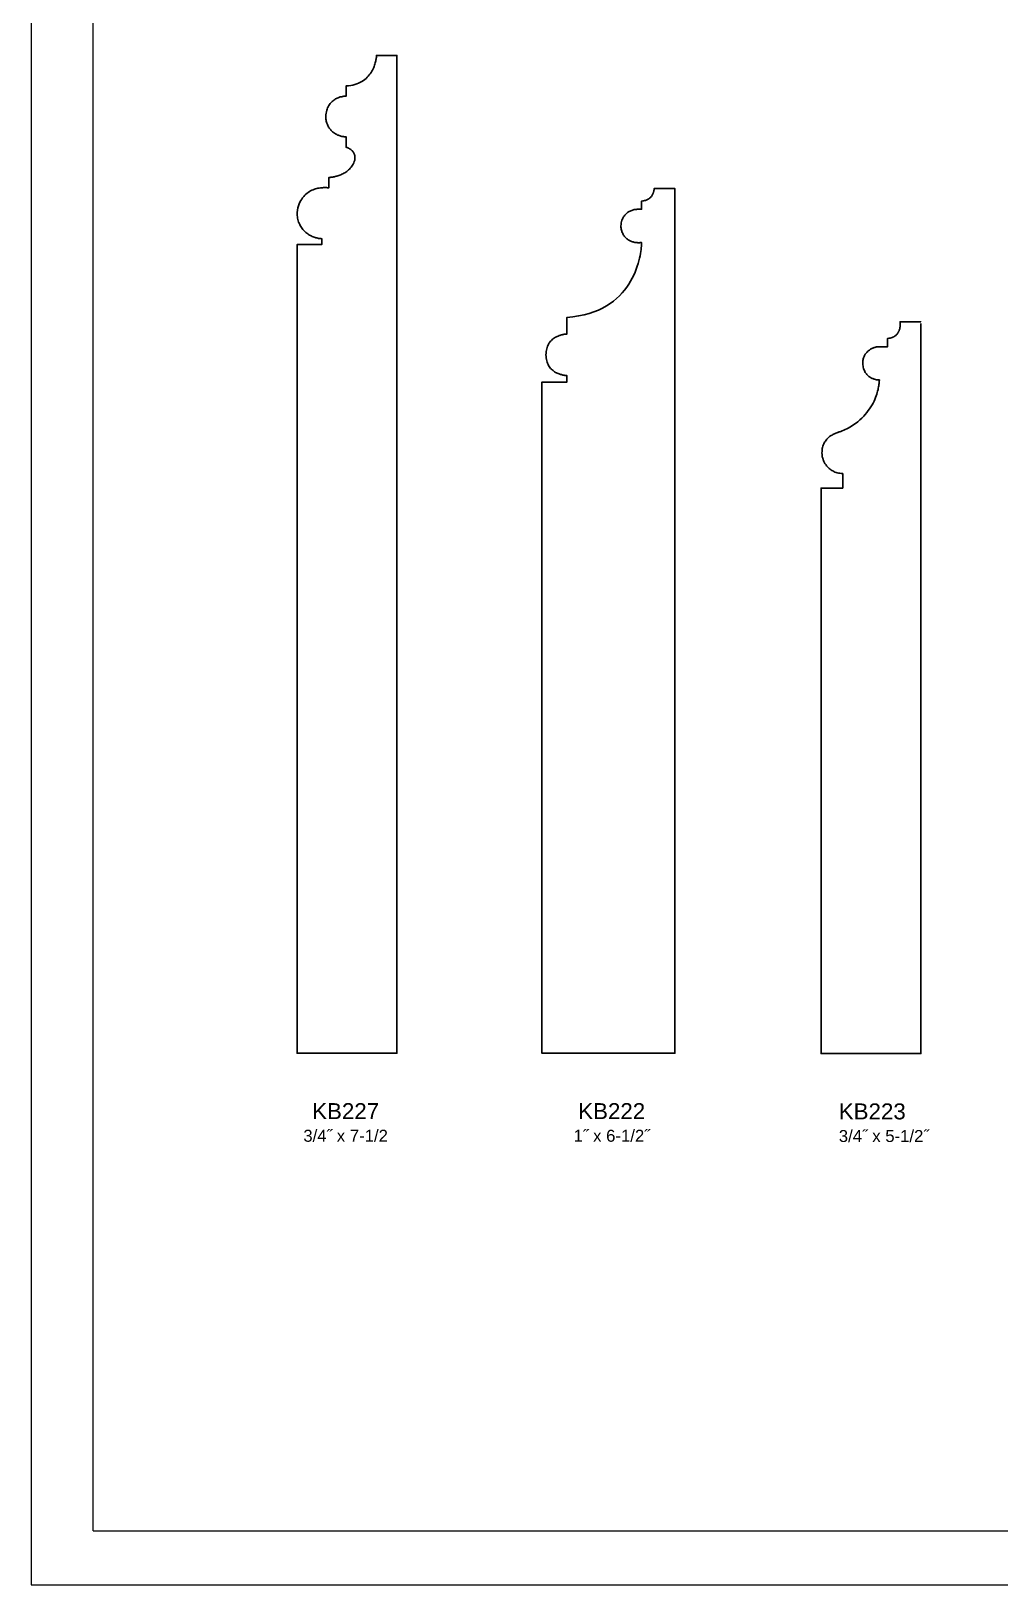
# Model space of a CAD drawing. Extents: x -7.6 to 25.2, y -14.8 to 21.1.
# Drawn here: x -7.64 to -0.35, y -14.82 to -3.14 of the extents above; entities that cross this region are included whole.
import ezdxf

# ---------------------------------------------------------------- set-up
doc = ezdxf.new("R2010")
doc.units = 0
doc.header["$MEASUREMENT"] = 0
doc.layers.add('DO NOT PLOT', color=2, linetype='Continuous', plot=False)
doc.layers.add('LAYER_1', color=7, linetype='Continuous')

# ---------------------------------------------------------------- blocks, each defined once
blk = doc.blocks.new('KB231')
at = {"flags": 128}
blk.add_lwpolyline([(-0.564, 6.123), (-0.564, 6.123), (-0.564, 6.123), (-0.564, 6.122), (-0.564, 6.122), (-0.564, 6.121), (-0.564, 6.12), (-0.564, 6.119), (-0.564, 6.118), (-0.564, 6.116), (-0.564, 6.115), (-0.564, 6.114), (-0.564, 6.112), (-0.564, 6.11), (-0.564, 6.109), (-0.564, 6.107), (-0.564, 6.105), (-0.564, 6.103), (-0.564, 6.101), (-0.564, 6.1), (-0.564, 6.098), (-0.564, 6.096), (-0.564, 6.094), (-0.564, 6.092), (-0.564, 6.091), (-0.564, 6.089), (-0.564, 6.088), (-0.564, 6.086), (-0.564, 6.085), (-0.564, 6.084), (-0.564, 6.083), (-0.564, 6.082), (-0.564, 6.081), (-0.564, 6.08), (-0.564, 6.08), (-0.564, 6.079), (-0.564, 6.079), (-0.565, 6.079), (-0.566, 6.079), (-0.568, 6.079), (-0.571, 6.079), (-0.574, 6.079), (-0.578, 6.079), (-0.583, 6.079), (-0.588, 6.079), (-0.593, 6.079), (-0.599, 6.079), (-0.606, 6.079), (-0.612, 6.079), (-0.619, 6.079), (-0.627, 6.079), (-0.634, 6.079), (-0.642, 6.079), (-0.649, 6.079), (-0.657, 6.079), (-0.665, 6.079), (-0.673, 6.079), (-0.68, 6.079), (-0.688, 6.079), (-0.695, 6.079), (-0.702, 6.079), (-0.709, 6.079), (-0.715, 6.079), (-0.721, 6.079), (-0.727, 6.079), (-0.732, 6.079), (-0.736, 6.079), (-0.74, 6.079), (-0.744, 6.079), (-0.746, 6.079), (-0.748, 6.079), (-0.75, 6.079), (-0.75, 6.079), (-0.75, 6.066), (-0.75, 6.025), (-0.75, 5.96), (-0.75, 5.871), (-0.75, 5.76), (-0.75, 5.629), (-0.75, 5.479), (-0.75, 5.312), (-0.75, 5.129), (-0.75, 4.933), (-0.75, 4.723), (-0.75, 4.503), (-0.75, 4.274), (-0.75, 4.036), (-0.75, 3.793), (-0.75, 3.544), (-0.75, 3.293), (-0.75, 3.04), (-0.75, 2.787), (-0.75, 2.535), (-0.75, 2.287), (-0.75, 2.043), (-0.75, 1.806), (-0.75, 1.576), (-0.75, 1.356), (-0.75, 1.147), (-0.75, 0.95), (-0.75, 0.767), (-0.75, 0.6), (-0.75, 0.45), (-0.75, 0.319), (-0.75, 0.208), (-0.75, 0.12), (-0.75, 0.054), (-0.75, 0.014), (-0.75, 0), (-0.748, 0), (-0.743, 0), (-0.735, 0), (-0.724, 0), (-0.711, 0), (-0.694, 0), (-0.676, 0), (-0.655, 0), (-0.633, 0), (-0.609, 0), (-0.583, 0), (-0.556, 0), (-0.527, 0), (-0.498, 0), (-0.468, 0), (-0.437, 0), (-0.406, 0), (-0.375, 0), (-0.344, 0), (-0.313, 0), (-0.282, 0), (-0.252, 0), (-0.223, 0), (-0.194, 0), (-0.167, 0), (-0.141, 0), (-0.117, 0), (-0.095, 0), (-0.074, 0), (-0.056, 0), (-0.039, 0), (-0.026, 0), (-0.015, 0), (-0.007, 0), (-0.002, 0), (0, 0), (0, 0.017), (0, 0.067), (0, 0.148), (0, 0.257), (0, 0.394), (0, 0.556), (0, 0.74), (0, 0.947), (0, 1.172), (0, 1.415), (0, 1.673), (0, 1.944), (0, 2.228), (0, 2.521), (0, 2.821), (0, 3.128), (0, 3.438), (0, 3.75), (0, 4.062), (0, 4.372), (0, 4.679), (0, 4.979), (0, 5.272), (0, 5.556), (0, 5.827), (0, 6.085), (0, 6.328), (0, 6.553), (0, 6.76), (0, 6.944), (0, 7.106), (0, 7.243), (0, 7.352), (0, 7.433), (0, 7.483), (0, 7.5), (0, 7.5), (-0.001, 7.5), (-0.003, 7.5), (-0.005, 7.5), (-0.008, 7.5), (-0.011, 7.5), (-0.015, 7.5), (-0.019, 7.5), (-0.024, 7.5), (-0.029, 7.5), (-0.034, 7.5), (-0.04, 7.5), (-0.045, 7.5), (-0.051, 7.5), (-0.057, 7.5), (-0.064, 7.5), (-0.07, 7.5), (-0.076, 7.5), (-0.083, 7.5), (-0.089, 7.5), (-0.095, 7.5), (-0.101, 7.5), (-0.107, 7.5), (-0.113, 7.5), (-0.119, 7.5), (-0.124, 7.5), (-0.129, 7.5), (-0.134, 7.5), (-0.138, 7.5), (-0.142, 7.5), (-0.145, 7.5), (-0.148, 7.5), (-0.15, 7.5), (-0.151, 7.5), (-0.152, 7.5), (-0.153, 7.5), (-0.153, 7.5), (-0.153, 7.498), (-0.153, 7.496), (-0.153, 7.493), (-0.154, 7.489), (-0.154, 7.484), (-0.155, 7.479), (-0.156, 7.473), (-0.157, 7.466), (-0.158, 7.459), (-0.16, 7.451), (-0.162, 7.444), (-0.165, 7.435), (-0.168, 7.427), (-0.171, 7.418), (-0.174, 7.409), (-0.178, 7.4), (-0.183, 7.39), (-0.188, 7.381), (-0.194, 7.372), (-0.2, 7.363), (-0.207, 7.354), (-0.215, 7.345), (-0.223, 7.336), (-0.231, 7.328), (-0.241, 7.32), (-0.251, 7.312), (-0.262, 7.305), (-0.274, 7.299), (-0.287, 7.292), (-0.301, 7.287), (-0.315, 7.282), (-0.33, 7.278), (-0.347, 7.275), (-0.364, 7.272), (-0.382, 7.271), (-0.382, 7.271), (-0.382, 7.27), (-0.382, 7.269), (-0.382, 7.268), (-0.382, 7.267), (-0.382, 7.265), (-0.382, 7.263), (-0.382, 7.261), (-0.382, 7.259), (-0.382, 7.256), (-0.382, 7.254), (-0.382, 7.251), (-0.382, 7.248), (-0.382, 7.245), (-0.382, 7.242), (-0.382, 7.239), (-0.382, 7.236), (-0.382, 7.233), (-0.382, 7.229), (-0.382, 7.226), (-0.382, 7.223), (-0.382, 7.22), (-0.382, 7.217), (-0.382, 7.214), (-0.382, 7.211), (-0.382, 7.209), (-0.382, 7.206), (-0.382, 7.204), (-0.382, 7.202), (-0.382, 7.2), (-0.382, 7.198), (-0.382, 7.197), (-0.382, 7.196), (-0.382, 7.195), (-0.382, 7.195), (-0.382, 7.194), (-0.382, 7.194), (-0.383, 7.194), (-0.385, 7.194), (-0.387, 7.194), (-0.39, 7.194), (-0.393, 7.194), (-0.396, 7.193), (-0.4, 7.193), (-0.404, 7.192), (-0.409, 7.191), (-0.414, 7.19), (-0.419, 7.189), (-0.425, 7.188), (-0.43, 7.186), (-0.436, 7.184), (-0.442, 7.182), (-0.448, 7.179), (-0.454, 7.176), (-0.46, 7.173), (-0.467, 7.169), (-0.473, 7.165), (-0.479, 7.16), (-0.485, 7.155), (-0.49, 7.15), (-0.496, 7.144), (-0.501, 7.138), (-0.506, 7.131), (-0.511, 7.123), (-0.516, 7.115), (-0.52, 7.107), (-0.523, 7.097), (-0.527, 7.088), (-0.53, 7.077), (-0.532, 7.066), (-0.534, 7.054), (-0.535, 7.042), (-0.535, 7.034), (-0.534, 7.027), (-0.533, 7.02), (-0.532, 7.013), (-0.531, 7.006), (-0.529, 6.999), (-0.527, 6.992), (-0.525, 6.986), (-0.522, 6.98), (-0.519, 6.974), (-0.516, 6.968), (-0.513, 6.962), (-0.509, 6.956), (-0.505, 6.951), (-0.501, 6.946), (-0.497, 6.941), (-0.493, 6.936), (-0.488, 6.931), (-0.483, 6.927), (-0.478, 6.923), (-0.473, 6.919), (-0.468, 6.915), (-0.462, 6.912), (-0.457, 6.908), (-0.451, 6.905), (-0.445, 6.902), (-0.439, 6.9), (-0.433, 6.898), (-0.427, 6.896), (-0.421, 6.894), (-0.414, 6.892), (-0.408, 6.891), (-0.402, 6.89), (-0.395, 6.889), (-0.389, 6.889), (-0.382, 6.889), (-0.382, 6.889), (-0.382, 6.888), (-0.382, 6.887), (-0.382, 6.886), (-0.382, 6.885), (-0.382, 6.883), (-0.382, 6.881), (-0.382, 6.879), (-0.382, 6.876), (-0.382, 6.874), (-0.382, 6.871), (-0.382, 6.868), (-0.382, 6.865), (-0.382, 6.862), (-0.382, 6.859), (-0.382, 6.856), (-0.382, 6.853), (-0.382, 6.85), (-0.382, 6.846), (-0.382, 6.843), (-0.382, 6.84), (-0.382, 6.837), (-0.382, 6.834), (-0.382, 6.831), (-0.382, 6.828), (-0.382, 6.825), (-0.382, 6.823), (-0.382, 6.82), (-0.382, 6.818), (-0.382, 6.816), (-0.382, 6.815), (-0.382, 6.813), (-0.382, 6.812), (-0.382, 6.811), (-0.382, 6.811), (-0.382, 6.81), (-0.382, 6.81), (-0.381, 6.81), (-0.38, 6.81), (-0.379, 6.81), (-0.378, 6.809), (-0.376, 6.809), (-0.374, 6.808), (-0.372, 6.807), (-0.37, 6.806), (-0.367, 6.805), (-0.365, 6.804), (-0.362, 6.803), (-0.359, 6.801), (-0.356, 6.799), (-0.353, 6.798), (-0.35, 6.796), (-0.347, 6.793), (-0.344, 6.791), (-0.341, 6.788), (-0.338, 6.786), (-0.335, 6.783), (-0.332, 6.78), (-0.33, 6.776), (-0.327, 6.773), (-0.325, 6.769), (-0.323, 6.765), (-0.321, 6.761), (-0.319, 6.757), (-0.318, 6.752), (-0.317, 6.747), (-0.316, 6.742), (-0.316, 6.737), (-0.315, 6.731), (-0.316, 6.725), (-0.316, 6.719), (-0.317, 6.713), (-0.321, 6.703), (-0.324, 6.693), (-0.329, 6.684), (-0.334, 6.675), (-0.339, 6.667), (-0.344, 6.66), (-0.35, 6.653), (-0.356, 6.646), (-0.363, 6.64), (-0.37, 6.634), (-0.377, 6.629), (-0.384, 6.624), (-0.391, 6.619), (-0.398, 6.615), (-0.406, 6.611), (-0.413, 6.607), (-0.421, 6.604), (-0.428, 6.601), (-0.435, 6.598), (-0.443, 6.596), (-0.45, 6.593), (-0.456, 6.592), (-0.463, 6.59), (-0.469, 6.588), (-0.475, 6.587), (-0.481, 6.586), (-0.486, 6.585), (-0.491, 6.584), (-0.496, 6.584), (-0.5, 6.583), (-0.503, 6.583), (-0.506, 6.583), (-0.509, 6.582), (-0.51, 6.582), (-0.511, 6.582), (-0.512, 6.582), (-0.512, 6.582), (-0.512, 6.582), (-0.512, 6.581), (-0.512, 6.58), (-0.512, 6.578), (-0.512, 6.577), (-0.512, 6.575), (-0.512, 6.573), (-0.512, 6.57), (-0.512, 6.568), (-0.512, 6.565), (-0.512, 6.562), (-0.512, 6.559), (-0.512, 6.556), (-0.512, 6.553), (-0.512, 6.55), (-0.512, 6.547), (-0.512, 6.544), (-0.512, 6.541), (-0.512, 6.537), (-0.512, 6.534), (-0.512, 6.531), (-0.512, 6.528), (-0.512, 6.525), (-0.512, 6.522), (-0.512, 6.52), (-0.512, 6.517), (-0.512, 6.515), (-0.512, 6.513), (-0.512, 6.511), (-0.512, 6.509), (-0.512, 6.508), (-0.512, 6.507), (-0.512, 6.506), (-0.512, 6.506), (-0.512, 6.505), (-0.512, 6.505), (-0.514, 6.506), (-0.516, 6.506), (-0.519, 6.506), (-0.523, 6.506), (-0.527, 6.507), (-0.533, 6.507), (-0.538, 6.507), (-0.545, 6.507), (-0.552, 6.507), (-0.559, 6.506), (-0.567, 6.506), (-0.575, 6.505), (-0.584, 6.503), (-0.593, 6.502), (-0.602, 6.5), (-0.611, 6.497), (-0.62, 6.494), (-0.629, 6.491), (-0.639, 6.487), (-0.648, 6.482), (-0.657, 6.477), (-0.666, 6.471), (-0.675, 6.465), (-0.684, 6.458), (-0.692, 6.45), (-0.7, 6.441), (-0.708, 6.431), (-0.715, 6.421), (-0.722, 6.409), (-0.728, 6.397), (-0.734, 6.384), (-0.739, 6.369), (-0.743, 6.354), (-0.747, 6.337), (-0.75, 6.32), (-0.749, 6.308), (-0.749, 6.297), (-0.747, 6.287), (-0.746, 6.276), (-0.743, 6.267), (-0.741, 6.257), (-0.738, 6.248), (-0.734, 6.239), (-0.73, 6.23), (-0.726, 6.222), (-0.722, 6.214), (-0.717, 6.207), (-0.712, 6.2), (-0.706, 6.193), (-0.701, 6.186), (-0.695, 6.18), (-0.689, 6.174), (-0.683, 6.169), (-0.676, 6.164), (-0.67, 6.159), (-0.663, 6.154), (-0.657, 6.15), (-0.65, 6.146), (-0.643, 6.143), (-0.636, 6.14), (-0.629, 6.137), (-0.622, 6.134), (-0.615, 6.132), (-0.609, 6.13), (-0.602, 6.128), (-0.595, 6.126), (-0.589, 6.125), (-0.582, 6.124), (-0.576, 6.124), (-0.57, 6.123)], dxfattribs=at)
blk = doc.blocks.new('KB222')
at = {"flags": 128}
blk.add_lwpolyline([(0, 6.5), (0, 6.5), (-0.001, 6.5), (-0.003, 6.5), (-0.005, 6.5), (-0.008, 6.5), (-0.012, 6.5), (-0.015, 6.5), (-0.02, 6.5), (-0.024, 6.5), (-0.029, 6.5), (-0.035, 6.5), (-0.041, 6.5), (-0.046, 6.5), (-0.053, 6.5), (-0.059, 6.5), (-0.065, 6.5), (-0.072, 6.5), (-0.078, 6.5), (-0.085, 6.5), (-0.091, 6.5), (-0.097, 6.5), (-0.104, 6.5), (-0.11, 6.5), (-0.116, 6.5), (-0.121, 6.5), (-0.127, 6.5), (-0.132, 6.5), (-0.137, 6.5), (-0.141, 6.5), (-0.145, 6.5), (-0.148, 6.5), (-0.151, 6.5), (-0.153, 6.5), (-0.155, 6.5), (-0.156, 6.5), (-0.156, 6.5), (-0.156, 6.5), (-0.156, 6.499), (-0.156, 6.498), (-0.156, 6.497), (-0.156, 6.495), (-0.157, 6.493), (-0.157, 6.491), (-0.157, 6.489), (-0.158, 6.486), (-0.158, 6.483), (-0.159, 6.48), (-0.159, 6.477), (-0.16, 6.474), (-0.161, 6.47), (-0.163, 6.467), (-0.164, 6.463), (-0.166, 6.459), (-0.168, 6.455), (-0.17, 6.452), (-0.172, 6.448), (-0.174, 6.444), (-0.177, 6.44), (-0.18, 6.437), (-0.184, 6.433), (-0.187, 6.43), (-0.191, 6.427), (-0.195, 6.423), (-0.2, 6.421), (-0.205, 6.418), (-0.21, 6.415), (-0.216, 6.413), (-0.222, 6.411), (-0.228, 6.409), (-0.235, 6.408), (-0.242, 6.407), (-0.25, 6.406), (-0.25, 6.406), (-0.25, 6.406), (-0.25, 6.405), (-0.25, 6.404), (-0.25, 6.403), (-0.25, 6.402), (-0.25, 6.4), (-0.25, 6.398), (-0.25, 6.396), (-0.25, 6.394), (-0.25, 6.392), (-0.25, 6.39), (-0.25, 6.388), (-0.25, 6.385), (-0.25, 6.383), (-0.25, 6.38), (-0.25, 6.378), (-0.25, 6.375), (-0.25, 6.372), (-0.25, 6.37), (-0.25, 6.367), (-0.25, 6.365), (-0.25, 6.362), (-0.25, 6.36), (-0.25, 6.358), (-0.25, 6.356), (-0.25, 6.354), (-0.25, 6.352), (-0.25, 6.35), (-0.25, 6.348), (-0.25, 6.347), (-0.25, 6.346), (-0.25, 6.345), (-0.25, 6.344), (-0.25, 6.344), (-0.25, 6.344), (-0.25, 6.344), (-0.251, 6.344), (-0.253, 6.344), (-0.255, 6.344), (-0.258, 6.344), (-0.261, 6.345), (-0.264, 6.345), (-0.268, 6.345), (-0.273, 6.345), (-0.278, 6.344), (-0.283, 6.344), (-0.288, 6.343), (-0.294, 6.343), (-0.3, 6.342), (-0.305, 6.341), (-0.312, 6.339), (-0.318, 6.337), (-0.324, 6.335), (-0.33, 6.333), (-0.337, 6.33), (-0.343, 6.327), (-0.349, 6.324), (-0.355, 6.32), (-0.361, 6.315), (-0.367, 6.31), (-0.372, 6.305), (-0.377, 6.299), (-0.382, 6.293), (-0.387, 6.286), (-0.391, 6.278), (-0.395, 6.27), (-0.398, 6.261), (-0.401, 6.252), (-0.403, 6.241), (-0.405, 6.23), (-0.406, 6.219), (-0.406, 6.21), (-0.405, 6.203), (-0.404, 6.195), (-0.402, 6.188), (-0.4, 6.18), (-0.398, 6.174), (-0.395, 6.167), (-0.392, 6.161), (-0.389, 6.155), (-0.386, 6.15), (-0.382, 6.144), (-0.379, 6.139), (-0.375, 6.135), (-0.37, 6.13), (-0.366, 6.126), (-0.361, 6.122), (-0.356, 6.118), (-0.352, 6.115), (-0.346, 6.112), (-0.341, 6.109), (-0.336, 6.106), (-0.33, 6.104), (-0.325, 6.101), (-0.319, 6.099), (-0.314, 6.098), (-0.308, 6.096), (-0.302, 6.095), (-0.296, 6.094), (-0.29, 6.093), (-0.284, 6.093), (-0.279, 6.092), (-0.273, 6.092), (-0.267, 6.092), (-0.261, 6.093), (-0.256, 6.093), (-0.25, 6.094), (-0.25, 6.093), (-0.25, 6.089), (-0.25, 6.083), (-0.251, 6.076), (-0.251, 6.066), (-0.253, 6.055), (-0.254, 6.042), (-0.256, 6.027), (-0.259, 6.011), (-0.262, 5.994), (-0.266, 5.976), (-0.271, 5.956), (-0.276, 5.936), (-0.283, 5.915), (-0.291, 5.894), (-0.299, 5.872), (-0.309, 5.849), (-0.32, 5.827), (-0.333, 5.804), (-0.346, 5.781), (-0.362, 5.759), (-0.378, 5.737), (-0.397, 5.715), (-0.417, 5.694), (-0.438, 5.673), (-0.462, 5.654), (-0.487, 5.635), (-0.515, 5.618), (-0.544, 5.601), (-0.575, 5.586), (-0.609, 5.573), (-0.645, 5.561), (-0.683, 5.55), (-0.724, 5.542), (-0.767, 5.536), (-0.812, 5.531), (-0.812, 5.531), (-0.812, 5.53), (-0.812, 5.529), (-0.812, 5.527), (-0.812, 5.525), (-0.812, 5.522), (-0.812, 5.519), (-0.812, 5.516), (-0.812, 5.512), (-0.812, 5.508), (-0.812, 5.503), (-0.812, 5.499), (-0.812, 5.494), (-0.812, 5.489), (-0.812, 5.484), (-0.812, 5.479), (-0.812, 5.474), (-0.812, 5.469), (-0.812, 5.464), (-0.812, 5.458), (-0.812, 5.453), (-0.812, 5.448), (-0.812, 5.443), (-0.812, 5.439), (-0.812, 5.434), (-0.812, 5.43), (-0.812, 5.426), (-0.812, 5.422), (-0.812, 5.419), (-0.812, 5.416), (-0.812, 5.413), (-0.812, 5.411), (-0.812, 5.409), (-0.812, 5.407), (-0.812, 5.407), (-0.812, 5.406), (-0.813, 5.406), (-0.814, 5.406), (-0.816, 5.406), (-0.818, 5.406), (-0.821, 5.406), (-0.824, 5.405), (-0.828, 5.405), (-0.832, 5.404), (-0.837, 5.403), (-0.842, 5.402), (-0.847, 5.401), (-0.853, 5.4), (-0.859, 5.398), (-0.865, 5.396), (-0.871, 5.394), (-0.878, 5.391), (-0.884, 5.388), (-0.891, 5.385), (-0.897, 5.382), (-0.904, 5.378), (-0.91, 5.374), (-0.916, 5.369), (-0.922, 5.364), (-0.928, 5.358), (-0.934, 5.352), (-0.939, 5.346), (-0.944, 5.339), (-0.949, 5.331), (-0.953, 5.323), (-0.957, 5.314), (-0.96, 5.305), (-0.963, 5.295), (-0.966, 5.285), (-0.967, 5.274), (-0.968, 5.262), (-0.969, 5.25), (-0.968, 5.238), (-0.967, 5.226), (-0.966, 5.215), (-0.963, 5.205), (-0.96, 5.195), (-0.957, 5.186), (-0.953, 5.177), (-0.949, 5.169), (-0.944, 5.161), (-0.939, 5.154), (-0.934, 5.148), (-0.928, 5.142), (-0.922, 5.136), (-0.916, 5.131), (-0.91, 5.127), (-0.904, 5.122), (-0.897, 5.118), (-0.891, 5.115), (-0.884, 5.112), (-0.878, 5.109), (-0.871, 5.106), (-0.865, 5.104), (-0.859, 5.102), (-0.853, 5.101), (-0.847, 5.099), (-0.842, 5.098), (-0.837, 5.097), (-0.832, 5.096), (-0.828, 5.095), (-0.824, 5.095), (-0.821, 5.094), (-0.818, 5.094), (-0.816, 5.094), (-0.814, 5.094), (-0.813, 5.094), (-0.812, 5.094), (-0.812, 5.094), (-0.812, 5.093), (-0.812, 5.093), (-0.812, 5.092), (-0.812, 5.091), (-0.812, 5.09), (-0.812, 5.089), (-0.812, 5.088), (-0.812, 5.086), (-0.812, 5.085), (-0.812, 5.083), (-0.812, 5.081), (-0.812, 5.079), (-0.812, 5.077), (-0.812, 5.075), (-0.812, 5.073), (-0.812, 5.071), (-0.812, 5.069), (-0.812, 5.067), (-0.812, 5.065), (-0.812, 5.063), (-0.812, 5.061), (-0.812, 5.059), (-0.812, 5.057), (-0.812, 5.056), (-0.812, 5.054), (-0.812, 5.052), (-0.812, 5.051), (-0.812, 5.049), (-0.812, 5.048), (-0.812, 5.047), (-0.812, 5.046), (-0.812, 5.046), (-0.812, 5.045), (-0.812, 5.045), (-0.812, 5.045), (-0.813, 5.045), (-0.814, 5.045), (-0.816, 5.045), (-0.819, 5.045), (-0.822, 5.045), (-0.826, 5.045), (-0.831, 5.045), (-0.836, 5.045), (-0.842, 5.045), (-0.848, 5.045), (-0.854, 5.045), (-0.861, 5.045), (-0.868, 5.045), (-0.875, 5.045), (-0.883, 5.045), (-0.891, 5.045), (-0.898, 5.045), (-0.906, 5.045), (-0.914, 5.045), (-0.922, 5.045), (-0.929, 5.045), (-0.937, 5.045), (-0.944, 5.045), (-0.951, 5.045), (-0.958, 5.045), (-0.965, 5.045), (-0.971, 5.045), (-0.976, 5.045), (-0.981, 5.045), (-0.986, 5.045), (-0.99, 5.045), (-0.994, 5.045), (-0.996, 5.045), (-0.998, 5.045), (-1, 5.045), (-1, 5.045), (-1, 5.033), (-1, 5), (-1, 4.945), (-1, 4.872), (-1, 4.78), (-1, 4.671), (-1, 4.547), (-1, 4.408), (-1, 4.256), (-1, 4.093), (-1, 3.919), (-1, 3.737), (-1, 3.546), (-1, 3.349), (-1, 3.147), (-1, 2.941), (-1, 2.732), (-1, 2.522), (-1, 2.312), (-1, 2.104), (-1, 1.898), (-1, 1.695), (-1, 1.498), (-1, 1.308), (-1, 1.125), (-1, 0.951), (-1, 0.788), (-1, 0.637), (-1, 0.498), (-1, 0.374), (-1, 0.265), (-1, 0.173), (-1, 0.099), (-1, 0.045), (-1, 0.011), (-1, 0), (-0.998, 0), (-0.991, 0), (-0.98, 0), (-0.966, 0), (-0.948, 0), (-0.926, 0), (-0.901, 0), (-0.874, 0), (-0.844, 0), (-0.811, 0), (-0.777, 0), (-0.741, 0), (-0.703, 0), (-0.664, 0), (-0.624, 0), (-0.583, 0), (-0.542, 0), (-0.5, 0), (-0.458, 0), (-0.417, 0), (-0.376, 0), (-0.336, 0), (-0.297, 0), (-0.259, 0), (-0.223, 0), (-0.189, 0), (-0.156, 0), (-0.126, 0), (-0.099, 0), (-0.074, 0), (-0.053, 0), (-0.034, 0), (-0.02, 0), (-0.009, 0), (-0.002, 0), (0, 0), (0, 0.015), (0, 0.058), (0, 0.128), (0, 0.223), (0, 0.341), (0, 0.481), (0, 0.642), (0, 0.82), (0, 1.016), (0, 1.226), (0, 1.45), (0, 1.685), (0, 1.931), (0, 2.184), (0, 2.445), (0, 2.711), (0, 2.979), (0, 3.25), (0, 3.521), (0, 3.789), (0, 4.055), (0, 4.315), (0, 4.569), (0, 4.815), (0, 5.05), (0, 5.274), (0, 5.484), (0, 5.68), (0, 5.858), (0, 6.019), (0, 6.159), (0, 6.277), (0, 6.372), (0, 6.442), (0, 6.5)], dxfattribs=at)
blk = doc.blocks.new('KB223')
at = {"flags": 128}
blk.add_lwpolyline([(0, 5.5), (0, 5.5), (-0.001, 5.5), (-0.003, 5.5), (-0.005, 5.5), (-0.008, 5.5), (-0.012, 5.5), (-0.015, 5.5), (-0.02, 5.5), (-0.024, 5.5), (-0.029, 5.5), (-0.035, 5.5), (-0.041, 5.5), (-0.046, 5.5), (-0.053, 5.5), (-0.059, 5.5), (-0.065, 5.5), (-0.072, 5.5), (-0.078, 5.5), (-0.085, 5.5), (-0.091, 5.5), (-0.097, 5.5), (-0.104, 5.5), (-0.11, 5.5), (-0.116, 5.5), (-0.121, 5.5), (-0.127, 5.5), (-0.132, 5.5), (-0.137, 5.5), (-0.141, 5.5), (-0.145, 5.5), (-0.148, 5.5), (-0.151, 5.5), (-0.153, 5.5), (-0.155, 5.5), (-0.156, 5.5), (-0.156, 5.5), (-0.156, 5.5), (-0.156, 5.499), (-0.156, 5.498), (-0.156, 5.496), (-0.156, 5.494), (-0.155, 5.491), (-0.155, 5.489), (-0.155, 5.485), (-0.155, 5.482), (-0.155, 5.478), (-0.155, 5.474), (-0.155, 5.47), (-0.156, 5.466), (-0.156, 5.461), (-0.157, 5.456), (-0.158, 5.451), (-0.159, 5.446), (-0.161, 5.441), (-0.162, 5.436), (-0.164, 5.431), (-0.167, 5.427), (-0.169, 5.422), (-0.172, 5.417), (-0.175, 5.412), (-0.179, 5.408), (-0.183, 5.403), (-0.188, 5.399), (-0.192, 5.395), (-0.198, 5.391), (-0.204, 5.388), (-0.21, 5.385), (-0.217, 5.382), (-0.224, 5.38), (-0.232, 5.378), (-0.241, 5.376), (-0.25, 5.375), (-0.25, 5.375), (-0.25, 5.374), (-0.25, 5.374), (-0.25, 5.373), (-0.25, 5.372), (-0.25, 5.37), (-0.25, 5.369), (-0.25, 5.367), (-0.25, 5.365), (-0.25, 5.363), (-0.25, 5.361), (-0.25, 5.359), (-0.25, 5.356), (-0.25, 5.354), (-0.25, 5.352), (-0.25, 5.349), (-0.25, 5.346), (-0.25, 5.344), (-0.25, 5.341), (-0.25, 5.339), (-0.25, 5.336), (-0.25, 5.334), (-0.25, 5.331), (-0.25, 5.329), (-0.25, 5.326), (-0.25, 5.324), (-0.25, 5.322), (-0.25, 5.32), (-0.25, 5.319), (-0.25, 5.317), (-0.25, 5.316), (-0.25, 5.315), (-0.25, 5.314), (-0.25, 5.313), (-0.25, 5.313), (-0.25, 5.312), (-0.25, 5.312), (-0.251, 5.312), (-0.251, 5.312), (-0.252, 5.312), (-0.253, 5.312), (-0.255, 5.312), (-0.256, 5.312), (-0.258, 5.312), (-0.26, 5.312), (-0.262, 5.312), (-0.265, 5.312), (-0.267, 5.312), (-0.269, 5.312), (-0.272, 5.312), (-0.275, 5.312), (-0.277, 5.312), (-0.28, 5.312), (-0.283, 5.312), (-0.286, 5.312), (-0.288, 5.312), (-0.291, 5.312), (-0.294, 5.312), (-0.296, 5.312), (-0.299, 5.312), (-0.301, 5.312), (-0.303, 5.312), (-0.305, 5.312), (-0.307, 5.312), (-0.309, 5.312), (-0.311, 5.312), (-0.312, 5.312), (-0.313, 5.312), (-0.314, 5.312), (-0.315, 5.312), (-0.315, 5.312), (-0.316, 5.312), (-0.319, 5.313), (-0.322, 5.312), (-0.326, 5.312), (-0.33, 5.312), (-0.334, 5.311), (-0.338, 5.31), (-0.342, 5.309), (-0.346, 5.308), (-0.351, 5.307), (-0.355, 5.305), (-0.36, 5.303), (-0.364, 5.301), (-0.369, 5.299), (-0.373, 5.297), (-0.378, 5.294), (-0.382, 5.291), (-0.386, 5.288), (-0.391, 5.285), (-0.395, 5.281), (-0.399, 5.278), (-0.403, 5.274), (-0.407, 5.27), (-0.411, 5.265), (-0.414, 5.261), (-0.418, 5.256), (-0.421, 5.251), (-0.424, 5.246), (-0.426, 5.24), (-0.429, 5.234), (-0.431, 5.228), (-0.433, 5.222), (-0.435, 5.216), (-0.436, 5.209), (-0.437, 5.202), (-0.437, 5.195), (-0.437, 5.188), (-0.436, 5.177), (-0.435, 5.167), (-0.433, 5.158), (-0.431, 5.15), (-0.428, 5.142), (-0.425, 5.134), (-0.422, 5.127), (-0.418, 5.12), (-0.414, 5.114), (-0.41, 5.109), (-0.406, 5.103), (-0.401, 5.098), (-0.396, 5.094), (-0.392, 5.09), (-0.387, 5.086), (-0.382, 5.083), (-0.377, 5.08), (-0.372, 5.077), (-0.367, 5.075), (-0.362, 5.073), (-0.357, 5.071), (-0.352, 5.069), (-0.347, 5.068), (-0.343, 5.067), (-0.339, 5.066), (-0.335, 5.065), (-0.331, 5.064), (-0.327, 5.064), (-0.324, 5.063), (-0.321, 5.063), (-0.319, 5.063), (-0.316, 5.063), (-0.315, 5.063), (-0.314, 5.063), (-0.313, 5.063), (-0.312, 5.063), (-0.312, 5.062), (-0.312, 5.06), (-0.313, 5.057), (-0.313, 5.053), (-0.313, 5.049), (-0.313, 5.043), (-0.314, 5.036), (-0.315, 5.028), (-0.316, 5.02), (-0.318, 5.011), (-0.32, 5.001), (-0.322, 4.99), (-0.325, 4.979), (-0.328, 4.968), (-0.332, 4.956), (-0.336, 4.943), (-0.341, 4.93), (-0.346, 4.917), (-0.352, 4.903), (-0.359, 4.889), (-0.367, 4.875), (-0.375, 4.861), (-0.385, 4.847), (-0.395, 4.833), (-0.406, 4.818), (-0.418, 4.804), (-0.43, 4.79), (-0.444, 4.776), (-0.459, 4.762), (-0.475, 4.749), (-0.492, 4.736), (-0.511, 4.723), (-0.53, 4.711), (-0.551, 4.699), (-0.573, 4.687), (-0.597, 4.677), (-0.598, 4.676), (-0.601, 4.675), (-0.603, 4.675), (-0.607, 4.674), (-0.61, 4.673), (-0.614, 4.672), (-0.619, 4.671), (-0.623, 4.669), (-0.628, 4.667), (-0.633, 4.666), (-0.639, 4.663), (-0.644, 4.661), (-0.65, 4.659), (-0.656, 4.656), (-0.662, 4.653), (-0.668, 4.649), (-0.674, 4.646), (-0.68, 4.642), (-0.686, 4.638), (-0.691, 4.633), (-0.697, 4.628), (-0.703, 4.623), (-0.708, 4.617), (-0.713, 4.611), (-0.718, 4.604), (-0.722, 4.598), (-0.726, 4.59), (-0.73, 4.582), (-0.734, 4.574), (-0.737, 4.566), (-0.739, 4.556), (-0.741, 4.547), (-0.742, 4.537), (-0.743, 4.526), (-0.744, 4.515), (-0.743, 4.503), (-0.743, 4.502), (-0.743, 4.5), (-0.743, 4.498), (-0.742, 4.495), (-0.742, 4.492), (-0.741, 4.489), (-0.741, 4.485), (-0.74, 4.481), (-0.738, 4.476), (-0.737, 4.472), (-0.735, 4.467), (-0.734, 4.462), (-0.731, 4.457), (-0.729, 4.451), (-0.727, 4.446), (-0.724, 4.44), (-0.721, 4.435), (-0.717, 4.429), (-0.713, 4.424), (-0.709, 4.418), (-0.705, 4.413), (-0.7, 4.407), (-0.695, 4.402), (-0.689, 4.397), (-0.683, 4.392), (-0.677, 4.387), (-0.67, 4.383), (-0.663, 4.379), (-0.655, 4.375), (-0.647, 4.371), (-0.638, 4.368), (-0.629, 4.366), (-0.619, 4.363), (-0.609, 4.362), (-0.598, 4.36), (-0.587, 4.359), (-0.587, 4.359), (-0.587, 4.358), (-0.587, 4.357), (-0.587, 4.356), (-0.587, 4.354), (-0.587, 4.351), (-0.587, 4.349), (-0.587, 4.346), (-0.587, 4.342), (-0.587, 4.339), (-0.587, 4.335), (-0.587, 4.331), (-0.587, 4.327), (-0.587, 4.323), (-0.587, 4.318), (-0.587, 4.314), (-0.587, 4.309), (-0.587, 4.305), (-0.587, 4.3), (-0.587, 4.296), (-0.587, 4.291), (-0.587, 4.287), (-0.587, 4.283), (-0.587, 4.278), (-0.587, 4.274), (-0.587, 4.271), (-0.587, 4.267), (-0.587, 4.264), (-0.587, 4.261), (-0.587, 4.258), (-0.587, 4.256), (-0.587, 4.254), (-0.587, 4.252), (-0.587, 4.251), (-0.587, 4.25), (-0.587, 4.25), (-0.588, 4.25), (-0.589, 4.25), (-0.59, 4.25), (-0.593, 4.25), (-0.596, 4.25), (-0.599, 4.25), (-0.603, 4.25), (-0.608, 4.25), (-0.613, 4.25), (-0.618, 4.25), (-0.624, 4.25), (-0.629, 4.25), (-0.636, 4.25), (-0.642, 4.25), (-0.648, 4.25), (-0.655, 4.25), (-0.662, 4.25), (-0.669, 4.25), (-0.675, 4.25), (-0.682, 4.25), (-0.689, 4.25), (-0.695, 4.25), (-0.702, 4.25), (-0.708, 4.25), (-0.714, 4.25), (-0.719, 4.25), (-0.725, 4.25), (-0.729, 4.25), (-0.734, 4.25), (-0.738, 4.25), (-0.741, 4.25), (-0.744, 4.25), (-0.747, 4.25), (-0.749, 4.25), (-0.75, 4.25), (-0.75, 4.25), (-0.75, 4.24), (-0.75, 4.212), (-0.75, 4.166), (-0.75, 4.104), (-0.75, 4.027), (-0.75, 3.935), (-0.75, 3.831), (-0.75, 3.714), (-0.75, 3.586), (-0.75, 3.448), (-0.75, 3.302), (-0.75, 3.148), (-0.75, 2.988), (-0.75, 2.822), (-0.75, 2.651), (-0.75, 2.478), (-0.75, 2.302), (-0.75, 2.125), (-0.75, 1.948), (-0.75, 1.772), (-0.75, 1.599), (-0.75, 1.428), (-0.75, 1.262), (-0.75, 1.102), (-0.75, 0.948), (-0.75, 0.802), (-0.75, 0.664), (-0.75, 0.536), (-0.75, 0.42), (-0.75, 0.315), (-0.75, 0.223), (-0.75, 0.146), (-0.75, 0.084), (-0.75, 0.038), (-0.75, 0.01), (-0.75, 0), (-0.748, 0), (-0.743, 0), (-0.735, 0), (-0.724, 0), (-0.711, 0), (-0.694, 0), (-0.676, 0), (-0.655, 0), (-0.633, 0), (-0.609, 0), (-0.583, 0), (-0.556, 0), (-0.527, 0), (-0.498, 0), (-0.468, 0), (-0.437, 0), (-0.406, 0), (-0.375, 0), (-0.344, 0), (-0.313, 0), (-0.282, 0), (-0.252, 0), (-0.223, 0), (-0.194, 0), (-0.167, 0), (-0.141, 0), (-0.117, 0), (-0.095, 0), (-0.074, 0), (-0.056, 0), (-0.039, 0), (-0.026, 0), (-0.015, 0), (-0.007, 0), (-0.002, 0), (0, 0), (0, 0.012), (0, 0.049), (0, 0.108), (0, 0.189), (0, 0.289), (0, 0.407), (0, 0.543), (0, 0.694), (0, 0.859), (0, 1.037), (0, 1.227), (0, 1.426), (0, 1.634), (0, 1.848), (0, 2.069), (0, 2.294), (0, 2.521), (0, 2.75), (0, 2.979), (0, 3.206), (0, 3.431), (0, 3.652), (0, 3.866), (0, 4.074), (0, 4.273), (0, 4.463), (0, 4.641), (0, 4.806), (0, 4.957), (0, 5.093), (0, 5.211), (0, 5.311), (0, 5.392), (0, 5.451), (0, 5.488)], dxfattribs=at)

msp = doc.modelspace()

# ---------------------------------------------------------------- linework, layer by layer
at = {"linetype": 'Continuous', "lineweight": 0}
msp.add_line((-7.169, -14.411), (24.907, -14.411), dxfattribs=at)
at = {"layer": 'DO NOT PLOT', "linetype": 'Continuous', "lineweight": 0}
for p, q in [((-7.635, 21.061), (-7.635, -14.816)), ((-7.635, -14.816), (25.202, -14.816))]:
    msp.add_line(p, q, dxfattribs=at)
at = {"layer": 'LAYER_1', "color": 7, "lineweight": 0}
msp.add_open_spline([(-7.169, -14.411), (-7.169, -14.411), (-7.169, 20.688), (-7.169, 20.688)], degree=3, dxfattribs=at)

# ---------------------------------------------------------------- block references
at = {"linetype": 'Continuous'}
for name, p in [('KB231', (-4.886, -10.82)), ('KB222', (-2.796, -10.82)), ('KB223', (-0.947, -10.822))]:
    msp.add_blockref(name, p, dxfattribs=at)

# ---------------------------------------------------------------- texts
at = {"linetype": 'Continuous', "lineweight": 0, "char_height": 0.12}
for s, insert, width, attachment_point in [('{\\fArial|b0|i0|c0|p34;KB227\\P\\H0.75x;3/4˝ x 7-1/2}', (-5.271, -11.195), 2.29727, 2), ('{\\fArial|b0|i0|c0|p34;KB222\\P\\H0.75x;1˝ x 6-1/2˝}', (-3.271, -11.195), 1.86101, 2), ('{\\fArial|b0|i0|c0|p34;\\W8.2455;  \\W1;KB223\\P\\H0.75x;\\W7.3293;   \\W1;3/4˝ x 5-1/2˝\\H1.3333x;\\P\\W7.2269;   }', (-2.332, -11.197), 2.0196, 1)]:
    msp.add_mtext(s, dxfattribs=dict(at, insert=insert, width=width, attachment_point=attachment_point))

doc.saveas('drawing.dxf')
